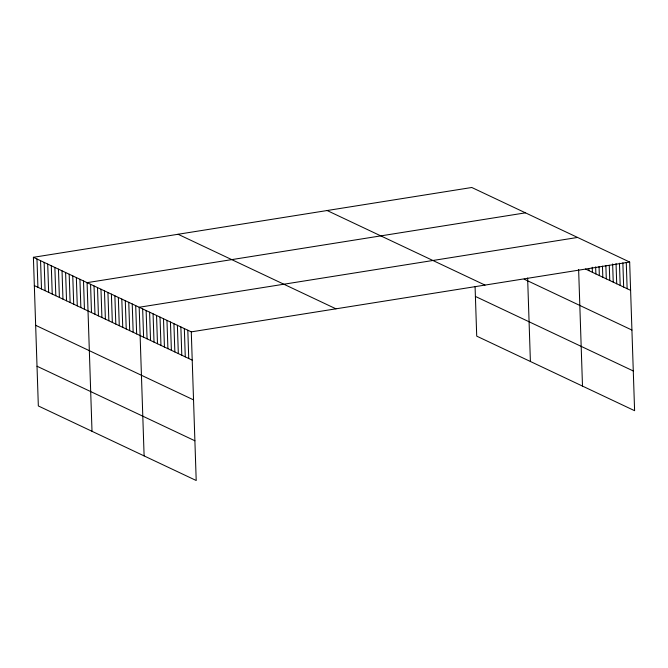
<?xml version="1.0" encoding="UTF-8"?>
<svg xmlns="http://www.w3.org/2000/svg" width="668" height="668" viewBox="0 0 668 668"><rect width="100%" height="100%" fill="white"/><g stroke="black" fill="none" stroke-linecap="round" stroke-linejoin="round"><path stroke-width="1" d="M33.4 257.305L191.282 331.862L196.208 480.509L38.335 405.952L33.4 257.305L471.792 187.491L629.665 262.048L634.6 410.695L476.718 336.138L475.082 286.681M525.465 212.841L87.082 282.656L92.009 431.303M577.57 237.449L139.178 307.263L144.113 455.902M191.282 331.862L629.665 262.048M585.452 269.02L630.609 290.338M524.146 279.157L631.928 330.059M327.12 210.529L485.001 285.086M475.399 296.425L633.281 370.974M178.064 234.268L335.946 308.825M34.335 285.603L192.217 360.152M35.654 325.316L193.536 399.873M37.016 366.231L194.897 440.788M626.267 262.432L627.135 288.701M622.86 262.808L623.661 287.065M619.453 263.192L620.188 285.42M616.046 263.568L616.714 283.783M612.639 263.952L613.241 282.138M609.266 265.346L609.767 280.502M605.859 265.722L606.293 278.857M602.452 266.106L602.82 277.22M599.046 266.482L599.346 275.583M595.639 266.866L595.873 273.938M592.232 267.25L592.399 272.302M588.859 268.636L588.925 270.657M578.63 269.521L582.496 386.087M527.628 278.013L530.4 361.488M187.808 330.226L188.743 358.516M184.335 328.581L185.27 356.871M180.861 326.944L181.796 355.234M177.387 325.299L178.323 353.597M173.914 323.663L174.849 351.952M170.44 322.018L171.384 350.316M166.967 320.381L167.91 348.671M163.493 318.745L164.437 347.034M160.019 317.1L160.963 345.389M156.546 315.463L157.489 343.753M153.072 313.818L154.016 342.116M149.599 312.181L150.542 340.471M146.125 310.536L147.069 338.835M142.651 308.9L143.595 337.19M135.704 305.618L136.648 333.908M132.231 303.982L133.174 332.272M128.757 302.337L129.701 330.635M125.283 300.7L126.227 328.99M121.81 299.055L122.753 327.353M118.336 297.419L119.28 325.708M114.871 295.774L115.806 324.072M111.397 294.137L112.333 322.427M107.924 292.5L108.859 320.79M104.45 290.856L105.385 319.154M100.977 289.219L101.912 317.509M97.503 287.574L98.438 315.872M94.029 285.937L94.965 314.227M90.556 284.292L91.491 312.591M83.5 280.969L84.444 309.259M79.926 279.274L80.861 307.572M76.344 277.587L77.279 305.877M72.762 275.892L73.705 304.19M69.188 274.206L70.123 302.495M65.606 272.519L66.549 300.809M62.032 270.824L62.967 299.122M58.45 269.137L59.385 297.427M54.868 267.45L55.811 295.74M51.294 265.755L52.229 294.045M47.712 264.069L48.655 292.359M44.138 262.374L45.073 290.672M40.556 260.687L41.499 288.977M36.982 259L37.917 287.29"/></g></svg>
